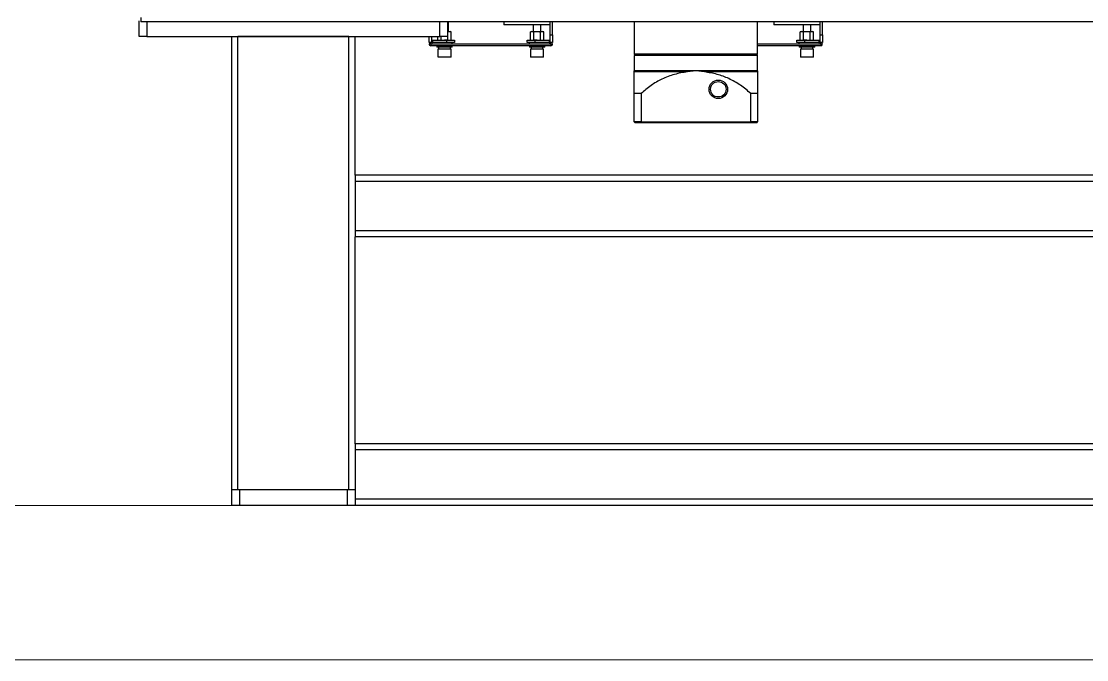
# Model space of a CAD drawing. Header units: millimetres. Extents: x 845401 to 948039, y 511594 to 550263.
# Drawn here: x 908265 to 908956, y 517561 to 517975 of the extents above; entities that cross this region are included whole.
import ezdxf

# ---------------------------------------------------------------- set-up
doc = ezdxf.new("R2010")
doc.units = ezdxf.units.MM
doc.layers.add('A-剖-0.10mm.......SECT-L01', color=255, linetype='Continuous', lineweight=18)

# ---------------------------------------------------------------- blocks, each defined once
blk = doc.blocks.new('A$C2ACC7D0F')
at = {"color": 7, "linetype": 'Continuous', "lineweight": 25}
for p, q in [((6.5, 304), (6.5, 314)), ((7.5, 316.24), (7.5, 313.5)), ((1192.5, 313.5), (7.5, 313.5)), ((206.5, 313.5), (206.5, 304)), ((207, 307.1), (207, 313.5)), ((243, 313.5), (243, 311.5)), ((273, 311.5), (243, 311.5)), ((262, 311.5), (262, 307.1)), ((267, 307.1), (267, 311.5)), ((273, 305), (273, 313.5)), ((274.5, 305), (274.5, 313.5)), ((327.5, 313.5), (327.5, 292.5)), ((407.5, 292.5), (407.5, 313.5)), ((418, 313.5), (418, 311.5)), ((448, 311.5), (418, 311.5)), ((437, 311.5), (437, 307.1)), ((442, 307.1), (442, 311.5)), ((448, 305), (448, 313.5)), ((449.5, 305), (449.5, 313.5)), ((11.5, 304), (6.5, 304)), ((11.5, 304), (201.5, 304)), ((66.5, 10), (66.5, 304)), ((70.5, 10), (70.5, 304)), ((142.5, 304), (70.5, 304)), ((142.5, 10), (142.5, 304)), ((146.5, 214), (146.5, 304)), ((194.5, 300), (194.5, 304)), ((196, 304), (196, 300)), ((200.18, 301.66), (200.18, 304)), ((206.5, 304), (201.5, 304)), ((202.34, 301.66), (202.34, 304)), ((206.5, 307.1), (207.74, 307.1)), ((206.66, 306.95), (207.74, 307.1)), ((206.66, 301.66), (206.66, 306.95)), ((207.74, 307.1), (208.81, 306.95)), ((207.74, 307.1), (208.24, 307.1)), ((208.81, 306.95), (208.24, 307.1)), ((208.81, 301.66), (208.81, 306.95)), ((260.76, 307.1), (260.18, 306.95)), ((260.18, 306.95), (261.26, 307.1)), ((260.18, 301.66), (260.18, 306.95)), ((260.76, 307.1), (261.26, 307.1)), ((261.26, 307.1), (262.34, 306.95)), ((261.26, 307.1), (264.5, 307.1)), ((262.34, 306.95), (264.5, 307.1)), ((262.34, 301.66), (262.34, 306.95)), ((264.5, 307.1), (267.74, 307.1)), ((266.66, 306.95), (267.74, 307.1)), ((266.66, 301.66), (266.66, 306.95)), ((267.74, 307.1), (268.81, 306.95)), ((267.74, 307.1), (268.24, 307.1)), ((268.81, 306.95), (268.24, 307.1)), ((268.81, 301.66), (268.81, 306.95)), ((273, 305), (274.5, 305)), ((273, 300), (273, 305)), ((274.5, 305), (274.5, 300)), ((435.76, 307.1), (435.18, 306.95)), ((435.18, 306.95), (436.26, 307.1)), ((435.18, 301.66), (435.18, 306.95)), ((435.76, 307.1), (436.26, 307.1)), ((436.26, 307.1), (437.34, 306.95)), ((436.26, 307.1), (439.5, 307.1)), ((437.34, 306.95), (439.5, 307.1)), ((437.34, 301.66), (437.34, 306.95)), ((439.5, 307.1), (442.74, 307.1)), ((441.66, 306.95), (442.74, 307.1)), ((441.66, 301.66), (441.66, 306.95)), ((442.74, 307.1), (443.81, 306.95)), ((442.74, 307.1), (443.24, 307.1)), ((443.81, 306.95), (443.24, 307.1)), ((443.81, 301.66), (443.81, 306.95)), ((448, 305), (449.5, 305)), ((448, 300), (448, 305)), ((449.5, 305), (449.5, 300)), ((195.55, 300), (194.5, 300)), ((209.5, 300), (195.55, 300)), ((195.55, 299), (195.55, 300)), ((209.5, 299), (195.55, 299)), ((195.55, 298.9), (195.55, 297.9)), ((273.45, 298.9), (195.55, 298.9)), ((273.45, 297.9), (195.55, 297.9)), ((196.74, 301.5), (196.74, 300)), ((196.74, 301.5), (206, 301.5)), ((199.5, 297.9), (199.5, 296.9)), ((200.18, 301.66), (200.76, 301.5)), ((202, 299), (202, 298.9)), ((206, 300), (206, 301.5)), ((206, 301.5), (211, 301.5)), ((207, 298.9), (207, 299)), ((208.24, 301.5), (208.81, 301.66)), ((209.5, 299), (209.5, 300)), ((211, 300), (209.5, 300)), ((209.5, 296.9), (209.5, 297.9)), ((211, 301.5), (211, 300)), ((258, 300), (258, 301.5)), ((258, 301.5), (263, 301.5)), ((259.5, 300), (258, 300)), ((259.5, 299), (259.5, 300)), ((273.45, 300), (259.5, 300)), ((273.45, 299), (259.5, 299)), ((259.5, 297.9), (259.5, 296.9)), ((260.18, 301.66), (260.76, 301.5)), ((262, 299), (262, 298.9)), ((264.5, 301.5), (262.34, 301.66)), ((263, 301.5), (263, 300)), ((263, 301.5), (272.26, 301.5)), ((267, 298.9), (267, 299)), ((268.24, 301.5), (268.81, 301.66)), ((269.5, 296.9), (269.5, 297.9)), ((272.26, 301.5), (272.26, 300)), ((273.45, 299), (273.45, 300)), ((274.5, 300), (273.45, 300)), ((273.45, 298.9), (273.45, 297.9)), ((448.45, 298.9), (407.5, 298.9)), ((448.45, 297.9), (407.5, 297.9)), ((433, 300), (433, 301.5)), ((433, 301.5), (438, 301.5)), ((434.5, 300), (433, 300)), ((434.5, 299), (434.5, 300)), ((448.45, 300), (434.5, 300)), ((448.45, 299), (434.5, 299)), ((434.5, 297.9), (434.5, 296.9)), ((435.18, 301.66), (435.76, 301.5)), ((437, 299), (437, 298.9)), ((439.5, 301.5), (437.34, 301.66)), ((438, 301.5), (438, 300)), ((438, 301.5), (447.26, 301.5)), ((442, 298.9), (442, 299)), ((443.24, 301.5), (443.81, 301.66)), ((444.5, 296.9), (444.5, 297.9)), ((447.26, 301.5), (447.26, 300)), ((448.45, 299), (448.45, 300)), ((449.5, 300), (448.45, 300)), ((448.45, 298.9), (448.45, 297.9)), ((201.14, 296.9), (199.5, 296.9)), ((200.25, 295.6), (200.25, 290.7)), ((206.41, 295.6), (200.25, 295.6)), ((208.65, 290.6), (200.35, 290.6)), ((200.66, 296.9), (200.66, 295.6)), ((209.5, 296.9), (201.14, 296.9)), ((208.75, 295.6), (206.41, 295.6)), ((208.34, 295.6), (208.34, 296.9)), ((208.75, 290.7), (208.75, 295.6)), ((261.14, 296.9), (259.5, 296.9)), ((260.25, 295.6), (260.25, 290.7)), ((266.41, 295.6), (260.25, 295.6)), ((268.65, 290.6), (260.35, 290.6)), ((260.66, 296.9), (260.66, 295.6)), ((269.5, 296.9), (261.14, 296.9)), ((268.75, 295.6), (266.41, 295.6)), ((268.34, 295.6), (268.34, 296.9)), ((268.75, 290.7), (268.75, 295.6)), ((327.5, 292.5), (328, 292)), ((407.5, 292.5), (327.5, 292.5)), ((328, 292), (327.5, 291.5)), ((327.5, 291.5), (327.5, 281.72)), ((407.5, 291.5), (327.5, 291.5)), ((407, 292), (328, 292)), ((407, 292), (407.5, 292.5)), ((407.5, 291.5), (407, 292)), ((407.5, 281.72), (407.5, 291.5)), ((436.14, 296.9), (434.5, 296.9)), ((435.25, 295.6), (435.25, 290.7)), ((441.41, 295.6), (435.25, 295.6)), ((443.65, 290.6), (435.35, 290.6)), ((435.66, 296.9), (435.66, 295.6)), ((444.5, 296.9), (436.14, 296.9)), ((443.75, 295.6), (441.41, 295.6)), ((443.34, 295.6), (443.34, 296.9)), ((443.75, 290.7), (443.75, 295.6)), ((367.5, 281.72), (327.5, 281.72)), ((327.5, 280.94), (327.5, 281.72)), ((361.98, 280.94), (327.5, 280.94)), ((367.5, 281.72), (361.98, 280.94)), ((407.5, 281.72), (367.5, 281.72)), ((373.02, 280.94), (367.5, 281.72)), ((407.5, 280.94), (373.02, 280.94)), ((407.5, 281.72), (407.5, 280.94)), ((331.97, 266.92), (327.5, 266.92)), ((327.5, 248.5), (327.5, 266.92)), ((331.97, 266.92), (331.97, 248.5)), ((407.5, 266.92), (403.03, 266.92)), ((403.03, 248.5), (403.03, 266.92)), ((407.5, 266.92), (407.5, 248.5)), ((331.97, 248.5), (327.5, 248.5)), ((327.5, 248.5), (328, 248)), ((332.16, 248), (328, 248)), ((331.97, 248.5), (403.03, 248.5)), ((332.16, 248), (331.97, 248.5)), ((402.84, 248), (332.16, 248)), ((403.03, 248.5), (402.84, 248)), ((407, 248), (402.84, 248)), ((407.5, 248.5), (403.03, 248.5)), ((407, 248), (407.5, 248.5)), ((912.5, 214), (146.5, 214)), ((146.5, 214), (146.5, 210)), ((146.5, 210), (146.5, 178)), ((146.5, 178), (146.5, 174)), ((912.5, 174), (146.5, 174)), ((146.5, 40), (146.5, 174)), ((1051.5, 40), (146.5, 40)), ((146.5, 40), (146.5, 36)), ((1051.5, 36), (146.5, 36)), ((146.5, 36), (146.5, 4)), ((70.5, 10), (66.5, 10)), ((66.5, 0), (66.5, 10)), ((142.5, 10), (70.5, 10)), ((71.5, 10), (71.5, 0)), ((141.5, 10), (71.5, 10)), ((141.5, 0), (141.5, 10)), ((146.5, 10), (142.5, 10)), ((71.5, 0), (66.5, 0)), ((141.5, 0), (71.5, 0)), ((146.5, 0), (141.5, 0)), ((1051.5, 4), (146.5, 4)), ((146.5, 4), (146.5, 0)), ((1051.5, 0), (146.5, 0))]:
    blk.add_line(p, q, dxfattribs=at)
at = {"color": 8, "linetype": 'Continuous', "lineweight": 25}
for p, q in [((11.5, 313.5), (11.5, 304)), ((201.5, 304), (201.5, 313.5)), ((200.25, 290.7), (208.75, 290.7)), ((260.25, 290.7), (268.75, 290.7)), ((435.25, 290.7), (443.75, 290.7)), ((912.5, 210), (146.5, 210)), ((912.5, 178), (146.5, 178))]:
    blk.add_line(p, q, dxfattribs=at)
at = {"color": 7, "linetype": 'Continuous', "lineweight": 25}
for points in [[(196, 300.13), (196.3, 300.04), (196.74, 300)], [(272.26, 300), (272.7, 300.04), (273, 300.13)], [(447.26, 300), (447.7, 300.04), (448, 300.13)]]:
    blk.add_lwpolyline(points, dxfattribs=at)
for radius in [6, 5]:
    blk.add_circle((382, 269.7), radius, dxfattribs=at)
for centre, radius, start, end in [((195.55, 298.95), 1.05, 90, 270), ((195.55, 298.95), 0.05, 90, 270), ((196.74, 302.24), 0.737, 180, 270), ((272.26, 302.24), 0.737, 270, 0), ((273.45, 298.95), 1.05, 270, 90), ((273.45, 298.95), 0.05, 270, 90), ((447.26, 302.24), 0.737, 270, 0), ((448.45, 298.95), 1.05, 270, 90), ((448.45, 298.95), 0.05, 270, 90), ((200.35, 290.7), 0.1, 180, 270), ((208.65, 290.7), 0.1, 270, 0), ((260.35, 290.7), 0.1, 180, 270), ((268.65, 290.7), 0.1, 270, 0), ((435.35, 290.7), 0.1, 180, 270), ((443.65, 290.7), 0.1, 270, 0)]:
    blk.add_arc(centre, radius, start, end, dxfattribs=at)
for points, knots in [([(264.5, 307.1), (265.06, 307.08), (265.78, 307.06), (266.5, 306.97), (266.66, 306.95)], [0, 0, 0, 0, 0.778777, 1, 1, 1, 1]), ([(439.5, 307.1), (440.06, 307.08), (440.78, 307.06), (441.5, 306.97), (441.66, 306.95)], [0, 0, 0, 0, 0.778777, 1, 1, 1, 1]), ([(206.66, 301.66), (206.5, 301.63), (205.78, 301.54), (205.06, 301.52), (204.5, 301.5)], [0, 0, 0, 0, 0.221223, 1, 1, 1, 1]), ([(327.5, 266.92), (327.5, 267.88), (327.5, 269.8), (327.5, 272.36), (327.5, 274.66), (327.5, 277.21), (327.5, 279.66), (327.5, 280.51), (327.5, 280.94)], [0, 0, 0, 0, 0.126326, 0.252652, 0.382648, 0.512644, 0.753171, 1, 1, 1, 1]), ([(361.98, 280.94), (360.57, 280.75), (357.76, 280.38), (353.57, 279.36), (349.44, 278.02), (344.27, 275.8), (338.19, 272.36), (334.06, 268.75), (331.97, 266.92)], [0, 0, 0, 0, 0.126326, 0.252652, 0.382648, 0.512644, 0.753171, 1, 1, 1, 1]), ([(403.03, 266.92), (401.98, 267.88), (399.89, 269.8), (396.43, 272.36), (392.74, 274.66), (387.72, 277.21), (381.19, 279.66), (375.76, 280.51), (373.02, 280.94)], [0, 0, 0, 0, 0.126326, 0.252652, 0.382648, 0.512644, 0.753171, 1, 1, 1, 1]), ([(407.5, 280.94), (407.5, 280.75), (407.5, 280.38), (407.5, 279.36), (407.5, 278.02), (407.5, 275.8), (407.5, 272.36), (407.5, 268.75), (407.5, 266.92)], [0, 0, 0, 0, 0.126326, 0.252652, 0.382648, 0.512644, 0.753171, 1, 1, 1, 1])]:
    blk.add_open_spline(points, degree=3, knots=knots, dxfattribs=at)

msp = doc.modelspace()

# ---------------------------------------------------------------- linework, layer by layer
at = {"layer": 'A-剖-0.10mm.......SECT-L01', "color": 5}
msp.add_lwpolyline([(928061.12, 517560.93), (897418.25, 517560.93), (897418.25, 517660.93), (928061.12, 517660.93)], close=True, dxfattribs=at)

# ---------------------------------------------------------------- block references
at = {"color": 6}
msp.add_blockref('A$C2ACC7D0F', (908335.13, 517660.92, -3.59), dxfattribs=at)

doc.saveas('drawing.dxf')
